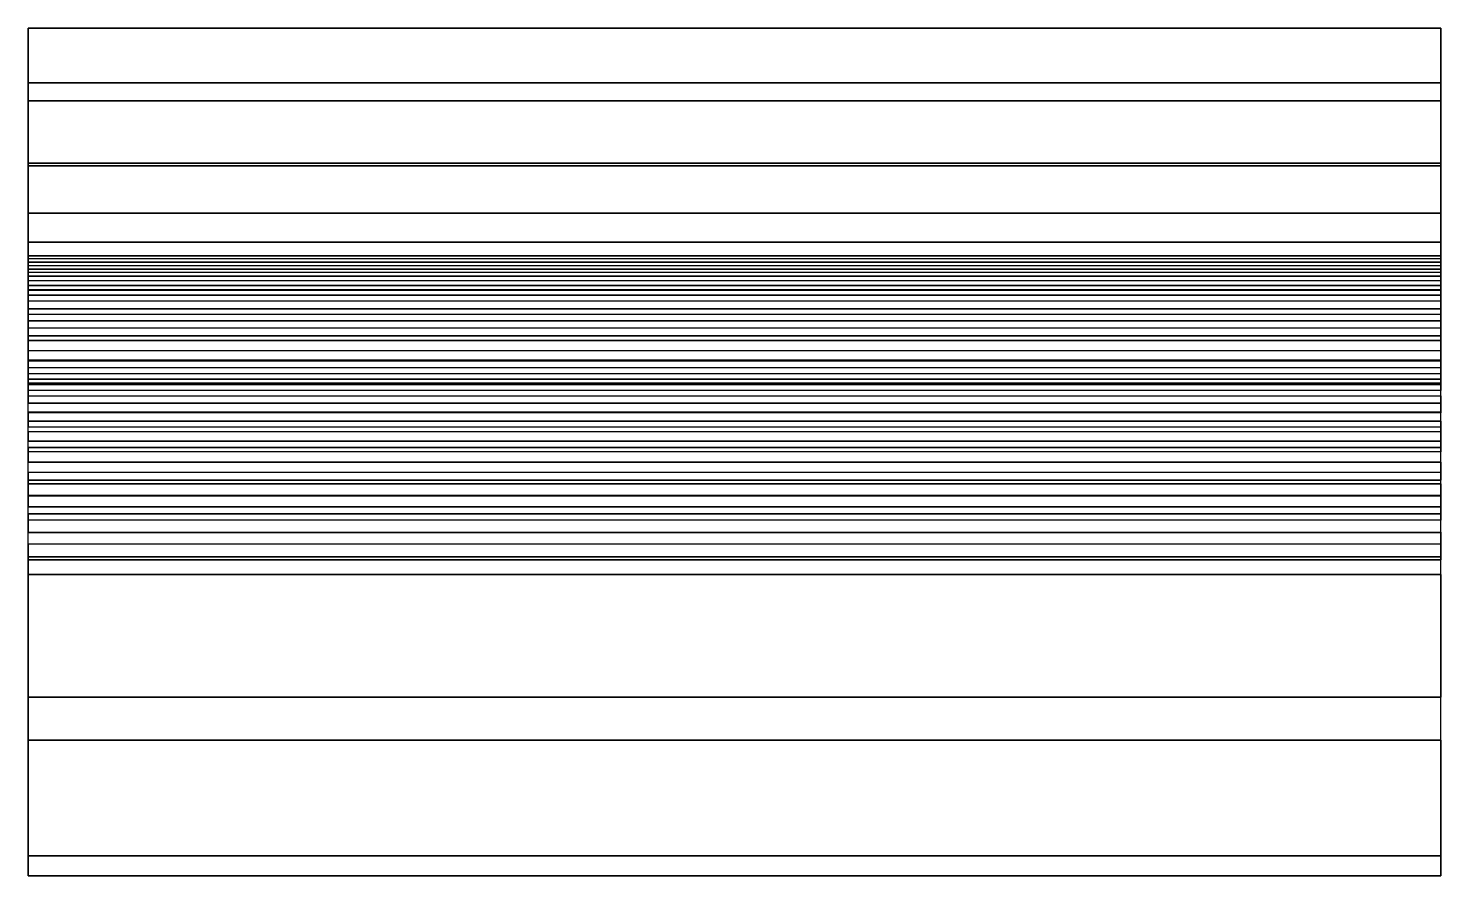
# Model space of a CAD drawing. Extents: x 0 to 50, y -0.7 to 29.3.
import ezdxf

# ---------------------------------------------------------------- set-up
doc = ezdxf.new("R2010")
doc.units = 0
doc.layers.get('0').update_dxf_attribs({"linetype": 'CONTINUOUS'})

msp = doc.modelspace()

# ---------------------------------------------------------------- linework, layer by layer
for p, q in [((0, 29.291, 17.972), (0, 29.291, 21.076)), ((0, 27.36, 14.415), (0, 29.291, 14.415)), ((0, 29.291, 11.173), (0, 21.715, 11.173)), ((0, 29.291, 11.173), (0, 29.291, 14.415)), ((0, 29.291, 27.692), (0, 29.291, 31.113)), ((0, 29.291, 44.465), (0, 21.234, 44.465)), ((0, 29.291, 27.692), (0, 22.745, 27.692)), ((0, 22.745, 37.555), (0, 29.291, 37.555)), ((0, 29.291, 34.622), (0, 29.291, 37.555)), ((0, 22.745, 21.076), (0, 29.291, 21.076)), ((0, 29.291, 43.347), (0, 26.722, 43.347)), ((0, 29.291, 17.972), (0, 27.36, 17.972)), ((0, 29.291, 34.622), (0, 27.36, 34.622)), ((0, 29.291, 43.347), (0, 29.291, 44.465)), ((0, 27.36, 31.113), (0, 29.291, 31.113)), ((50, 29.291, 17.972), (50, 29.291, 21.076)), ((50, 27.36, 31.113), (50, 29.291, 31.113)), ((50, 29.291, 27.692), (50, 22.745, 27.692)), ((50, 27.36, 14.415), (50, 29.291, 14.415)), ((50, 29.291, 11.173), (50, 29.291, 14.415)), ((50, 29.291, 34.622), (50, 27.36, 34.622)), ((50, 29.291, 34.622), (50, 29.291, 37.555)), ((50, 29.291, 27.692), (50, 29.291, 31.113)), ((50, 29.291, 43.347), (50, 26.722, 43.347)), ((50, 29.291, 11.173), (50, 21.715, 11.173)), ((50, 22.745, 37.555), (50, 29.291, 37.555)), ((50, 29.291, 43.347), (50, 29.291, 44.465)), ((50, 22.745, 21.076), (50, 29.291, 21.076)), ((50, 29.291, 44.465), (50, 21.234, 44.465)), ((50, 29.291, 17.972), (50, 27.36, 17.972)), ((0, 27.36, 19.387), (0, 24.423, 19.387)), ((0, 27.36, 36.036), (0, 24.423, 36.036)), ((0, 27.36, 34.622), (0, 27.36, 36.036)), ((0, 27.36, 12.59), (0, 27.36, 14.415)), ((0, 27.36, 17.972), (0, 27.36, 19.387)), ((0, 24.423, 12.59), (0, 27.36, 12.59)), ((0, 27.36, 29.26), (0, 27.36, 31.113)), ((0, 24.423, 29.26), (0, 27.36, 29.26)), ((50, 24.423, 29.26), (50, 27.36, 29.26)), ((50, 27.36, 29.26), (50, 27.36, 31.113)), ((50, 27.36, 12.59), (50, 27.36, 14.415)), ((50, 24.423, 12.59), (50, 27.36, 12.59)), ((50, 27.36, 36.036), (50, 24.423, 36.036)), ((50, 27.36, 34.622), (50, 27.36, 36.036)), ((50, 27.36, 17.972), (50, 27.36, 19.387)), ((50, 27.36, 19.387), (50, 24.423, 19.387)), ((0, 26.722, 43.347), (0, 26.722, 41.802)), ((0, 26.722, 41.802), (0, 24.514, 39.388)), ((50, 26.722, 43.347), (50, 26.722, 41.802)), ((50, 26.722, 41.802), (50, 24.514, 39.388)), ((0, 22.745, 39.388), (0, 24.514, 39.388)), ((50, 22.745, 39.388), (50, 24.514, 39.388)), ((0, 24.423, 34.622), (0, 22.745, 34.622)), ((0, 24.423, 19.387), (0, 24.423, 17.972)), ((0, 24.423, 36.036), (0, 24.423, 34.622)), ((0, 22.745, 31.113), (0, 24.423, 31.113)), ((0, 24.423, 14.415), (0, 24.423, 12.59)), ((0, 24.423, 31.113), (0, 24.423, 29.26)), ((0, 22.745, 14.415), (0, 24.423, 14.415)), ((0, 24.423, 17.972), (0, 22.745, 17.972)), ((50, 22.745, 31.113), (50, 24.423, 31.113)), ((50, 24.423, 14.415), (50, 24.423, 12.59)), ((50, 24.423, 36.036), (50, 24.423, 34.622)), ((50, 24.423, 17.972), (50, 22.745, 17.972)), ((50, 22.745, 14.415), (50, 24.423, 14.415)), ((50, 24.423, 34.622), (50, 22.745, 34.622)), ((50, 24.423, 31.113), (50, 24.423, 29.26)), ((50, 24.423, 19.387), (50, 24.423, 17.972)), ((0, 22.745, 17.972), (0, 22.745, 14.415)), ((0, 22.745, 34.622), (0, 22.745, 31.113)), ((0, 22.745, 27.692), (0, 22.745, 21.076)), ((0, 22.745, 39.388), (0, 22.745, 37.555)), ((50, 22.745, 39.388), (50, 22.745, 37.555)), ((50, 22.745, 34.622), (50, 22.745, 31.113)), ((50, 22.745, 27.692), (50, 22.745, 21.076)), ((50, 22.745, 17.972), (50, 22.745, 14.415)), ((0, 21.715, 0), (0, 16.726, 0)), ((0, 21.715, 11.173), (0, 21.715, 0)), ((50, 21.715, 11.173), (50, 21.715, 0)), ((50, 21.715, 0), (50, 16.726, 0)), ((0, 21.234, 44.465), (0, 21.234, 15.001)), ((0, 21.234, 44.465), (0, 21.234, 18.996)), ((50, 21.127, 14.492), (0, 21.127, 14.492)), ((50, 21.012, 14.033), (0, 21.012, 14.033)), ((50, 21.234, 44.465), (50, 21.234, 18.996)), ((50, 21.234, 44.465), (50, 21.234, 15.001)), ((50, 20.884, 13.591), (0, 20.884, 13.591)), ((50, 20.758, 13.207), (0, 20.758, 13.207)), ((50, 20.644, 12.894), (0, 20.644, 12.894)), ((50, 20.52, 12.577), (0, 20.52, 12.577)), ((50, 20.349, 12.177), (0, 20.349, 12.177)), ((50, 20.188, 11.831), (0, 20.188, 11.831)), ((0, 20.035, 2.518), (0, 18.407, 2.518)), ((0, 20.035, 1.469), (0, 20.035, 2.518)), ((0, 16.726, 1.469), (0, 20.035, 1.469)), ((50, 20.011, 11.482), (0, 20.011, 11.482)), ((50, 20.035, 1.469), (50, 20.035, 2.518)), ((50, 16.726, 1.469), (50, 20.035, 1.469)), ((50, 20.035, 2.518), (50, 18.407, 2.518)), ((50, 19.838, 11.164), (0, 19.838, 11.164)), ((50, 19.627, 10.801), (0, 19.627, 10.801)), ((50, 19.361, 10.383), (0, 19.361, 10.383)), ((50, 19.162, 10.091), (0, 19.162, 10.091)), ((50, 18.929, 9.771), (0, 18.929, 9.771)), ((50, 18.673, 9.442), (0, 18.673, 9.442)), ((0, 18.407, 2.518), (0, 18.407, 3.672)), ((0, 17.505, 5.959), (0, 18.407, 3.672)), ((50, 18.239, 8.932), (0, 18.239, 8.932)), ((50, 18.407, 2.518), (50, 18.407, 3.672)), ((50, 17.505, 5.959), (50, 18.407, 3.672)), ((50, 17.873, 8.54), (0, 17.873, 8.54)), ((50, 17.544, 8.216), (0, 17.544, 8.216)), ((50, 17.265, 7.959), (0, 17.265, 7.959)), ((0, 17.066, 5.647), (50, 17.066, 5.647)), ((50, 16.875, 7.624), (0, 16.875, 7.624)), ((0, 16.726, 0), (0, 16.726, 1.469)), ((0, 16.677, 5.393), (50, 16.677, 5.393)), ((50, 16.726, 0), (50, 16.726, 1.469)), ((50, 16.472, 7.305), (0, 16.472, 7.305)), ((0, 16.284, 5.156), (50, 16.284, 5.156)), ((50, 16.021, 6.979), (0, 16.021, 6.979)), ((0, 15.706, 4.84), (50, 15.706, 4.84)), ((50, 15.679, 6.752), (0, 15.679, 6.752)), ((50, 15.386, 6.569), (0, 15.386, 6.569)), ((0, 15.185, 4.588), (50, 15.185, 4.588)), ((50, 15.004, 6.347), (0, 15.004, 6.347)), ((50, 14.676, 6.171), (0, 14.676, 6.171)), ((0, 14.449, 4.278), (50, 14.449, 4.278)), ((50, 14.295, 5.981), (0, 14.295, 5.981)), ((50, 13.936, 5.816), (0, 13.936, 5.816)), ((0, 13.929, 4.09), (50, 13.929, 4.09)), ((50, 13.57, 5.663), (0, 13.57, 5.663)), ((0, 13.296, 3.894), (50, 13.296, 3.894)), ((50, 13.17, 5.51), (0, 13.17, 5.51)), ((50, 12.752, 5.367), (0, 12.752, 5.367)), ((0, 12.734, 3.749), (50, 12.734, 3.749)), ((50, 12.345, 5.243), (0, 12.345, 5.243)), ((0, 12.102, 3.618), (50, 12.102, 3.618)), ((50, 11.879, 5.119), (0, 11.879, 5.119)), ((0, 11.451, 3.517), (50, 11.451, 3.517)), ((50, 11.444, 5.02), (0, 11.444, 5.02)), ((50, 11.032, 4.942), (0, 11.032, 4.942)), ((0, 10.834, 4.909), (0, 10.583, 4.873)), ((0, -0.709, 4.873), (0, 10.583, 4.873)), ((0, 10.583, 4.873), (50, 10.583, 4.873)), ((50, -0.709, 4.873), (50, 10.583, 4.873)), ((0, 10.47, 3.427), (50, 10.47, 3.427)), ((0, 9.952, 3.41), (0, 5.613, 3.41)), ((50, 9.952, 3.41), (50, 5.613, 3.41)), ((0, 5.613, 3.41), (0, 5.613)), ((0, 0), (0, 5.613)), ((50, 5.613, 3.41), (50, 5.613)), ((50, 0), (50, 5.613)), ((0, 4.094, 3.372), (0, 4.094, 1.436)), ((0, 4.094, 1.436), (0, -0.709, 1.436)), ((0, -0.709, 3.372), (0, 4.094, 3.372)), ((50, 4.094, 3.372), (50, 4.094, 1.436)), ((50, 4.094, 1.436), (50, -0.709, 1.436)), ((50, -0.709, 3.372), (50, 4.094, 3.372)), ((0, 0, -1.078), (0, 0)), ((0, -0.709, -1.078), (0, 0, -1.078)), ((50, -0.709, -1.078), (50, 0, -1.078)), ((50, 0, -1.078), (50, 0)), ((0, -0.709, 1.436), (0, -0.709, -1.078)), ((0, -0.709, 4.873), (0, -0.709, 3.372)), ((50, -0.709, 1.436), (50, -0.709, -1.078)), ((50, -0.709, 4.873), (50, -0.709, 3.372))]:
    msp.add_line(p, q)
at = {"extrusion": (1, 0, 0)}
for centre, radius, start, end in [((8.888, 17.319), 12.561, 277.7535, 349.3642), ((8.888, 17.319, 50), 12.561, 277.7535, 349.3642), ((9.782, 16.381), 12.972, 270.7511, 306.5393), ((9.782, 16.381, 50), 12.972, 270.7511, 306.5393)]:
    msp.add_arc(centre, radius, start, end, dxfattribs=at)

# ---------------------------------------------------------------- meshes
mesh = msp.add_polyface()
corners = [(50, 29.291, 11.173), (50, 21.715, 11.173), (0, 21.715, 11.173), (0, 29.291, 11.173), (50, 21.715, 11.173), (50, 21.715, 0), (0, 21.715, 0), (0, 21.715, 11.173), (50, 21.715, 0), (50, 16.726, 0), (0, 16.726, 0), (0, 21.715, 0), (0, 16.726, 0), (0, 16.726, 1.469), (50, 16.726, 1.469), (50, 16.726, 0), (0, 16.726, 1.469), (0, 20.035, 1.469), (50, 20.035, 1.469), (50, 16.726, 1.469), (0, 20.035, 1.469), (0, 20.035, 2.518), (50, 20.035, 2.518), (50, 20.035, 1.469), (0, 20.035, 2.518), (0, 18.407, 2.518), (50, 18.407, 2.518), (50, 20.035, 2.518), (50, 18.407, 2.518), (50, 18.407, 3.672), (0, 18.407, 3.672), (0, 18.407, 2.518), (50, 18.407, 3.672), (50, 17.505, 5.959), (0, 17.505, 5.959), (0, 18.407, 3.672), (50, 29.291, 11.173), (50, 29.291, 14.415), (0, 29.291, 14.415), (0, 29.291, 11.173), (0, 27.36, 14.415), (50, 27.36, 14.415), (50, 29.291, 14.415), (0, 29.291, 14.415), (0, 27.36, 12.59), (50, 27.36, 12.59), (50, 27.36, 14.415), (0, 27.36, 14.415), (0, 24.423, 12.59), (50, 24.423, 12.59), (50, 27.36, 12.59), (0, 27.36, 12.59), (0, 24.423, 12.59), (50, 24.423, 12.59), (50, 24.423, 14.415), (0, 24.423, 14.415), (0, 24.423, 14.415), (0, 22.745, 14.415), (50, 22.745, 14.415), (50, 24.423, 14.415), (0, 22.745, 14.415), (50, 22.745, 14.415), (50, 22.745, 17.972), (0, 22.745, 17.972), (0, 22.745, 17.972), (50, 22.745, 17.972), (50, 24.423, 17.972), (0, 24.423, 17.972), (0, 24.423, 17.972), (50, 24.423, 17.972), (50, 24.423, 19.387), (0, 24.423, 19.387), (0, 24.423, 19.387), (50, 24.423, 19.387), (50, 27.36, 19.387), (0, 27.36, 19.387), (0, 27.36, 19.387), (50, 27.36, 19.387), (50, 27.36, 17.972), (0, 27.36, 17.972), (0, 27.36, 17.972), (50, 27.36, 17.972), (50, 29.291, 17.972), (0, 29.291, 17.972), (0, 29.291, 17.972), (50, 29.291, 17.972), (50, 29.291, 21.076), (0, 29.291, 21.076), (0, 29.291, 21.076), (0, 22.745, 21.076), (50, 22.745, 21.076), (50, 29.291, 21.076), (0, 22.745, 21.076), (50, 22.745, 21.076), (50, 22.745, 27.692), (0, 22.745, 27.692), (0, 22.745, 27.692), (50, 22.745, 27.692), (50, 29.291, 27.692), (0, 29.291, 27.692), (0, 29.291, 27.692), (50, 29.291, 27.692), (50, 29.291, 31.113), (0, 29.291, 31.113), (0, 27.36, 31.113), (50, 27.36, 31.113), (50, 29.291, 31.113), (0, 29.291, 31.113), (0, 27.36, 31.113), (0, 27.36, 29.26), (50, 27.36, 29.26), (50, 27.36, 31.113), (0, 27.36, 29.26), (0, 24.423, 29.26), (50, 24.423, 29.26), (50, 27.36, 29.26), (0, 24.423, 29.26), (50, 24.423, 29.26), (50, 24.423, 31.113), (0, 24.423, 31.113), (0, 24.423, 31.113), (0, 22.745, 31.113), (50, 22.745, 31.113), (50, 24.423, 31.113), (0, 22.745, 31.113), (50, 22.745, 31.113), (50, 22.745, 34.622), (0, 22.745, 34.622), (0, 22.745, 34.622), (50, 22.745, 34.622), (50, 24.423, 34.622), (0, 24.423, 34.622), (0, 24.423, 34.622), (50, 24.423, 34.622), (50, 24.423, 36.036), (0, 24.423, 36.036), (0, 24.423, 36.036), (50, 24.423, 36.036), (50, 27.36, 36.036), (0, 27.36, 36.036), (0, 27.36, 36.036), (50, 27.36, 36.036), (50, 27.36, 34.622), (0, 27.36, 34.622), (0, 27.36, 34.622), (50, 27.36, 34.622), (50, 29.291, 34.622), (0, 29.291, 34.622), (0, 29.291, 34.622), (50, 29.291, 34.622), (50, 29.291, 37.555), (0, 29.291, 37.555), (0, 29.291, 37.555), (0, 22.745, 37.555), (50, 22.745, 37.555), (50, 29.291, 37.555), (0, 22.745, 37.555), (50, 22.745, 37.555), (50, 22.745, 39.388), (0, 22.745, 39.388), (0, 22.745, 39.388), (50, 22.745, 39.388), (50, 24.514, 39.388), (0, 24.514, 39.388), (0, 24.514, 39.388), (50, 24.514, 39.388), (50, 26.722, 41.802), (0, 26.722, 41.802), (0, 26.722, 41.802), (50, 26.722, 41.802), (50, 26.722, 43.347), (0, 26.722, 43.347), (0, 26.722, 43.347), (50, 26.722, 43.347), (50, 29.291, 43.347), (0, 29.291, 43.347), (0, 29.291, 43.347), (50, 29.291, 43.347), (50, 29.291, 44.465), (0, 29.291, 44.465), (0, 29.291, 44.465), (0, 21.234, 44.465), (50, 21.234, 44.465), (50, 29.291, 44.465), (50, 21.234, 44.465), (0, 21.234, 44.465), (0, 21.234, 15.001), (50, 21.234, 15.001), (0, 9.952, 3.41), (50, 9.952, 3.41), (50, 5.613, 3.41), (0, 5.613, 3.41), (0, 5.613, 3.41), (50, 5.613, 3.41), (50, 5.613, 0), (0, 5.613, 0), (50, 5.613, 0), (0, 5.613, 0), (0, 0, 0), (50, 0, 0), (0, 0, 0), (50, 0, 0), (50, 0, -1.078), (0, 0, -1.078), (50, 0, -1.078), (0, 0, -1.078), (0, -0.709, -1.078), (50, -0.709, -1.078), (0, -0.709, -1.078), (50, -0.709, -1.078), (50, -0.709, 1.436), (0, -0.709, 1.436), (50, -0.709, 1.436), (0, -0.709, 1.436), (0, 4.094, 1.436), (50, 4.094, 1.436), (0, 4.094, 1.436), (50, 4.094, 1.436), (50, 4.094, 3.372), (0, 4.094, 3.372), (0, 4.094, 3.372), (50, 4.094, 3.372), (50, -0.709, 3.372), (0, -0.709, 3.372), (0, -0.709, 3.372), (50, -0.709, 3.372), (50, -0.709, 4.873), (0, -0.709, 4.873), (0, -0.709, 4.873), (50, -0.709, 4.873), (50, 10.583, 4.873), (0, 10.583, 4.873), (0, 9.952, 3.41), (50, 9.952, 3.41), (50, 9.952, 3.41), (0, 9.952, 3.41), (50, 9.952, 3.41), (50, 10.47, 3.427), (0, 10.47, 3.427), (50, 10.47, 3.427), (0, 10.47, 3.427), (0, 11.451, 3.517), (50, 11.451, 3.517), (0, 11.451, 3.517), (50, 11.451, 3.517), (50, 12.102, 3.618), (0, 12.102, 3.618), (50, 12.102, 3.618), (0, 12.102, 3.618), (0, 12.734, 3.749), (50, 12.734, 3.749), (0, 12.734, 3.749), (50, 12.734, 3.749), (50, 13.296, 3.894), (0, 13.296, 3.894), (50, 13.296, 3.894), (0, 13.296, 3.894), (0, 13.929, 4.09), (50, 13.929, 4.09), (0, 13.929, 4.09), (50, 13.929, 4.09), (50, 14.449, 4.278), (0, 14.449, 4.278), (50, 14.449, 4.278), (0, 14.449, 4.278), (0, 15.185, 4.588), (50, 15.185, 4.588), (0, 15.185, 4.588), (50, 15.185, 4.588), (50, 15.706, 4.84), (0, 15.706, 4.84), (50, 15.706, 4.84), (0, 15.706, 4.84), (0, 16.284, 5.156), (50, 16.284, 5.156), (0, 16.284, 5.156), (50, 16.284, 5.156), (50, 16.677, 5.393), (0, 16.677, 5.393), (50, 16.677, 5.393), (0, 16.677, 5.393), (0, 17.066, 5.647), (50, 17.066, 5.647), (0, 17.066, 5.647), (50, 17.066, 5.647), (50, 17.505, 5.959), (0, 17.505, 5.959), (0, 10.583, 4.873), (50, 10.583, 4.873), (50, 11.032, 4.942), (0, 11.032, 4.942), (50, 11.032, 4.942), (0, 11.032, 4.942), (0, 11.444, 5.021), (50, 11.444, 5.021), (0, 11.444, 5.021), (50, 11.444, 5.021), (50, 11.879, 5.119), (0, 11.879, 5.119), (50, 11.879, 5.119), (0, 11.879, 5.119), (0, 12.345, 5.243), (50, 12.345, 5.243), (0, 12.345, 5.243), (50, 12.345, 5.243), (50, 12.752, 5.367), (0, 12.752, 5.367), (50, 12.752, 5.367), (0, 12.752, 5.367), (0, 13.17, 5.51), (50, 13.17, 5.51), (0, 13.17, 5.51), (50, 13.17, 5.51), (50, 13.57, 5.663), (0, 13.57, 5.663), (50, 13.57, 5.663), (0, 13.57, 5.663), (0, 13.936, 5.816), (50, 13.936, 5.816), (0, 13.936, 5.816), (50, 13.936, 5.816), (50, 14.295, 5.981), (0, 14.295, 5.981), (50, 14.295, 5.981), (0, 14.295, 5.981), (0, 14.676, 6.171), (50, 14.676, 6.171), (0, 14.676, 6.171), (50, 14.676, 6.171), (50, 15.004, 6.347), (0, 15.004, 6.347), (50, 15.004, 6.347), (0, 15.004, 6.347), (0, 15.386, 6.569), (50, 15.386, 6.569), (0, 15.386, 6.569), (50, 15.386, 6.569), (50, 15.679, 6.752), (0, 15.679, 6.752), (50, 15.679, 6.752), (0, 15.679, 6.752), (0, 16.021, 6.979), (50, 16.021, 6.979), (0, 16.021, 6.979), (50, 16.021, 6.979), (50, 16.472, 7.305), (0, 16.472, 7.305), (50, 16.472, 7.305), (0, 16.472, 7.305), (0, 16.875, 7.624), (50, 16.875, 7.624), (0, 16.875, 7.624), (50, 16.875, 7.624), (50, 17.265, 7.959), (0, 17.265, 7.959), (50, 17.265, 7.959), (0, 17.265, 7.959), (0, 17.544, 8.216), (50, 17.544, 8.216), (0, 17.544, 8.216), (50, 17.544, 8.216), (50, 17.873, 8.54), (0, 17.873, 8.54), (50, 17.873, 8.54), (0, 17.873, 8.54), (0, 18.239, 8.932), (50, 18.239, 8.932), (0, 18.239, 8.932), (50, 18.239, 8.932), (50, 18.673, 9.442), (0, 18.673, 9.442), (50, 18.673, 9.442), (0, 18.673, 9.442), (0, 18.929, 9.771), (50, 18.929, 9.771), (0, 18.929, 9.771), (50, 18.929, 9.771), (50, 19.162, 10.091), (0, 19.162, 10.091), (50, 19.162, 10.091), (0, 19.162, 10.091), (0, 19.361, 10.383), (50, 19.361, 10.383), (0, 19.361, 10.383), (50, 19.361, 10.383), (50, 19.626, 10.801), (0, 19.626, 10.801), (50, 19.626, 10.801), (0, 19.626, 10.801), (0, 19.838, 11.164), (50, 19.838, 11.164), (0, 19.838, 11.164), (50, 19.838, 11.164), (50, 20.011, 11.482), (0, 20.011, 11.482), (50, 20.011, 11.482), (0, 20.011, 11.482), (0, 20.188, 11.831), (50, 20.188, 11.831), (0, 20.188, 11.831), (50, 20.188, 11.831), (50, 20.349, 12.177), (0, 20.349, 12.177), (50, 20.349, 12.177), (0, 20.349, 12.177), (0, 20.521, 12.577), (50, 20.521, 12.577), (0, 20.521, 12.577), (50, 20.521, 12.577), (50, 20.644, 12.894), (0, 20.644, 12.894), (50, 20.644, 12.894), (0, 20.644, 12.894), (0, 20.758, 13.207), (50, 20.758, 13.207), (0, 20.758, 13.207), (50, 20.758, 13.207), (50, 20.884, 13.591), (0, 20.884, 13.591), (50, 20.884, 13.591), (0, 20.884, 13.591), (0, 21.012, 14.033), (50, 21.012, 14.033), (0, 21.012, 14.033), (50, 21.012, 14.033), (50, 21.127, 14.492), (0, 21.127, 14.492), (50, 21.127, 14.492), (0, 21.127, 14.492), (0, 21.234, 15.001), (50, 21.234, 15.001)]
mesh.append_faces([[corners[k] for k in face] for face in [(0, 1, 2, 3), (4, 5, 6, 7), (8, 9, 10, 11), (12, 13, 14, 15), (16, 17, 18, 19), (20, 21, 22, 23), (24, 25, 26, 27), (28, 29, 30, 31), (32, 33, 34, 35), (36, 37, 38, 39), (40, 41, 42, 43), (44, 45, 46, 47), (48, 49, 50, 51), (52, 53, 54, 55), (56, 57, 58, 59), (60, 61, 62, 63), (64, 65, 66, 67), (68, 69, 70, 71), (72, 73, 74, 75), (76, 77, 78, 79), (80, 81, 82, 83), (84, 85, 86, 87), (88, 89, 90, 91), (92, 93, 94, 95), (96, 97, 98, 99), (100, 101, 102, 103), (104, 105, 106, 107), (108, 109, 110, 111), (112, 113, 114, 115), (116, 117, 118, 119), (120, 121, 122, 123), (124, 125, 126, 127), (128, 129, 130, 131), (132, 133, 134, 135), (136, 137, 138, 139), (140, 141, 142, 143), (144, 145, 146, 147), (148, 149, 150, 151), (152, 153, 154, 155), (156, 157, 158, 159), (160, 161, 162, 163), (164, 165, 166, 167), (168, 169, 170, 171), (172, 173, 174, 175), (176, 177, 178, 179), (180, 181, 182, 183), (184, 185, 186, 187), (188, 189, 190, 191), (192, 193, 194, 195), (196, 197, 198, 199), (200, 201, 202, 203), (204, 205, 206, 207), (208, 209, 210, 211), (212, 213, 214, 215), (216, 217, 218, 219), (220, 221, 222, 223), (224, 225, 226, 227), (228, 229, 230, 231), (232, 233, 234, 234), (235, 236, 237, 238), (239, 240, 241, 242), (243, 244, 245, 246), (247, 248, 249, 250), (251, 252, 253, 254), (255, 256, 257, 258), (259, 260, 261, 262), (263, 264, 265, 266), (267, 268, 269, 270), (271, 272, 273, 274), (275, 276, 277, 278), (279, 280, 281, 282), (283, 284, 285, 286), (287, 288, 289, 290), (291, 292, 293, 294), (295, 296, 297, 298), (299, 300, 301, 302), (303, 304, 305, 306), (307, 308, 309, 310), (311, 312, 313, 314), (315, 316, 317, 318), (319, 320, 321, 322), (323, 324, 325, 326), (327, 328, 329, 330), (331, 332, 333, 334), (335, 336, 337, 338), (339, 340, 341, 342), (343, 344, 345, 346), (347, 348, 349, 350), (351, 352, 353, 354), (355, 356, 357, 358), (359, 360, 361, 362), (363, 364, 365, 366), (367, 368, 369, 370), (371, 372, 373, 374), (375, 376, 377, 378), (379, 380, 381, 382), (383, 384, 385, 386), (387, 388, 389, 390), (391, 392, 393, 394), (395, 396, 397, 398), (399, 400, 401, 402), (403, 404, 405, 406), (407, 408, 409, 410), (411, 412, 413, 414), (415, 416, 417, 418), (419, 420, 421, 422), (423, 424, 425, 426), (427, 428, 429, 430)]])

doc.saveas('drawing.dxf')
